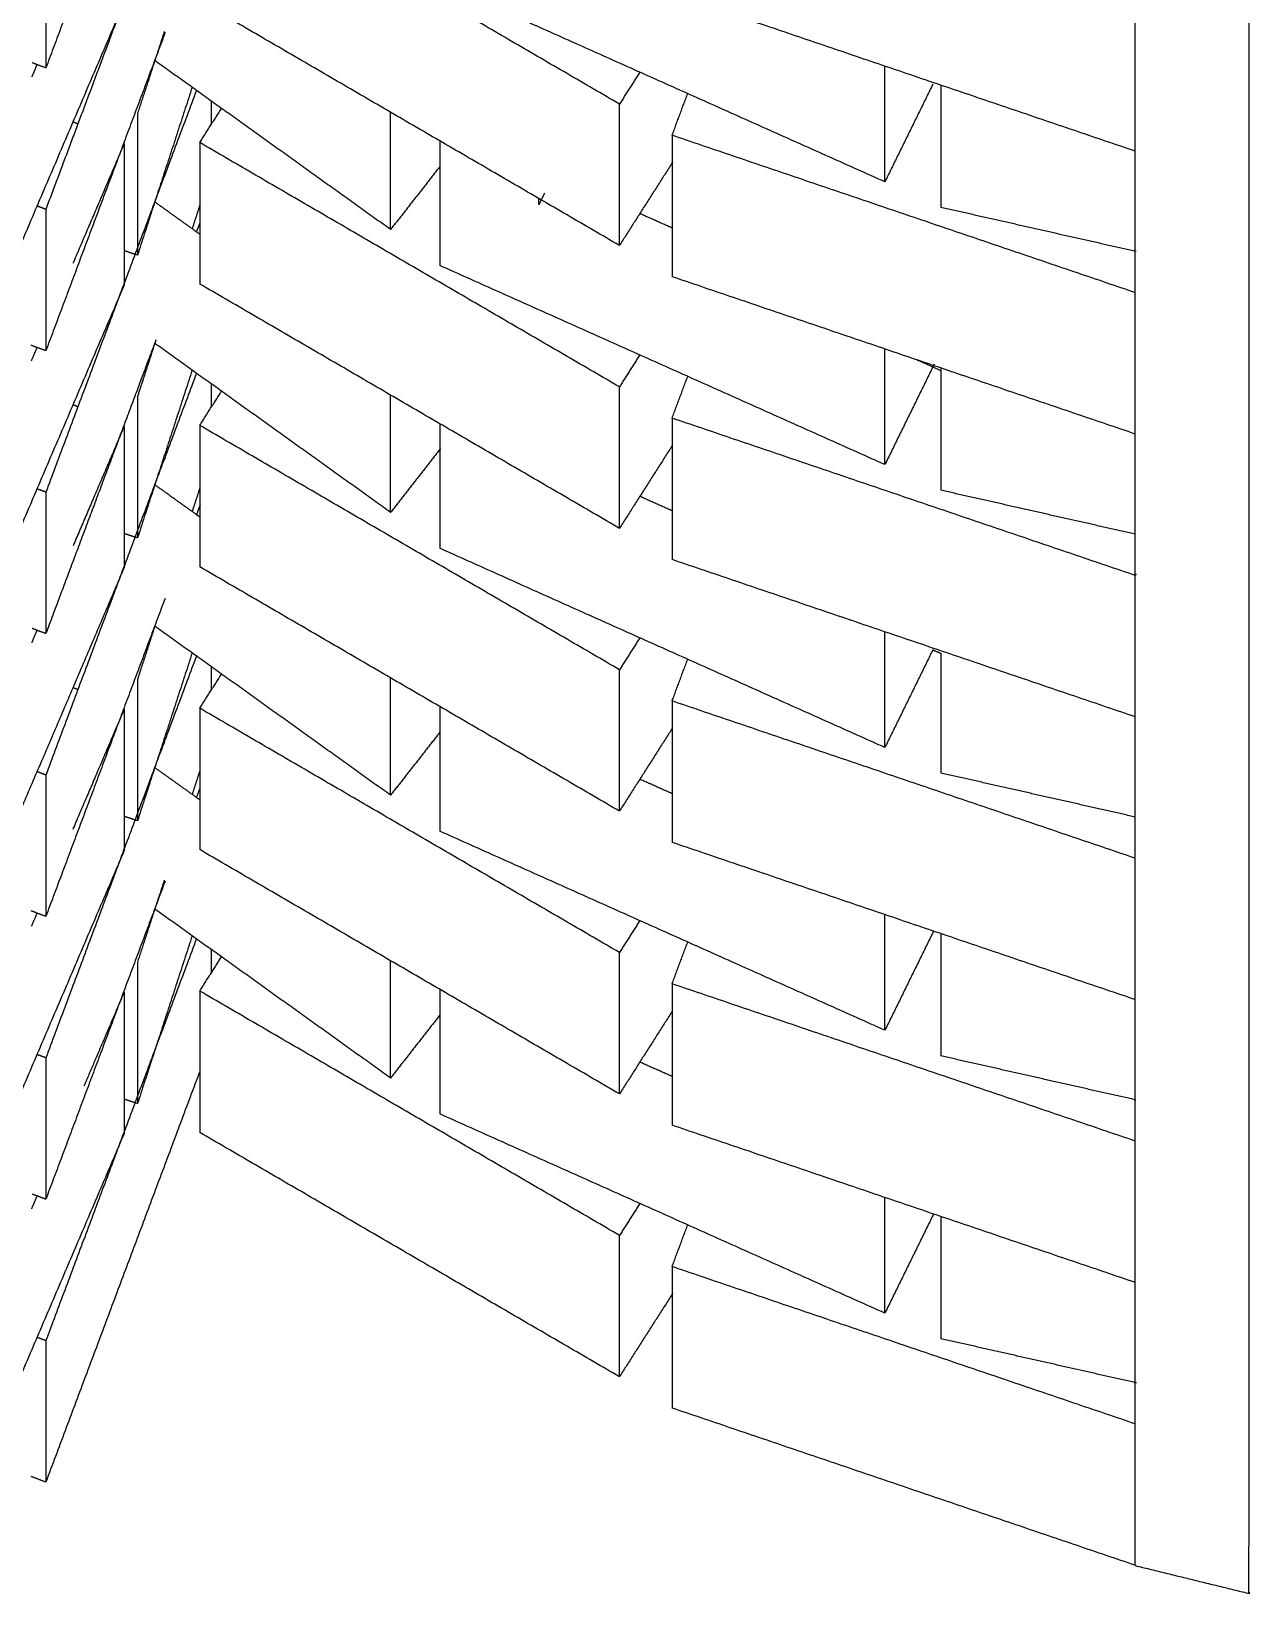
# Model space of a CAD drawing. Header units: centimetres. Extents: x 0 to 19.8, y 0 to 41.5.
# Drawn here: x 17.035 to 17.552, y 12.253 to 12.916 of the extents above; entities that cross this region are included whole.
import ezdxf

# ---------------------------------------------------------------- set-up
doc = ezdxf.new("R2010")
doc.units = ezdxf.units.CM
doc.layers.add('Make2D$Visible$Curves', color=7, linetype='Continuous', true_color=0x000000)

msp = doc.modelspace()

# ---------------------------------------------------------------- linework, layer by layer
at = {"layer": 'Make2D$Visible$Curves', "color": 18, "lineweight": -3, "true_color": 0x000000}
for points, degree in [([(17.55121, 12.25327), (17.55132, 12.83273), (17.55142, 13.41219), (17.55153, 13.99165)], 3), ([(17.50297, 12.68534), (17.50297, 13.25532), (17.50297, 13.8253)], 2), ([(17.07408, 13.04858), (17.03477, 12.95663), (16.99546, 12.86468)], 2), ([(17.09113, 13.03481), (17.066, 12.96774), (17.04086, 12.90066)], 2), ([(17.28418, 12.88532), (17.19516, 12.93716), (17.10614, 12.98899)], 2), ([(17.04086, 12.96066), (17.04086, 12.93066), (17.04086, 12.90066)], 2), ([(17.07863, 12.94145), (17.05975, 12.89105), (17.04086, 12.84066)], 2), ([(17.39676, 12.85234), (17.30236, 12.89459), (17.20795, 12.93684)], 2), ([(17.07408, 12.92858), (17.03517, 12.83755), (16.99625, 12.74653)], 2), ([(17.28418, 12.82532), (17.19516, 12.87716), (17.10614, 12.92899)], 2), ([(17.50297, 12.86534), (17.40473, 12.89871), (17.3065, 12.93208)], 2), ([(17.09146, 12.91568), (17.06616, 12.84817), (17.04086, 12.78066)], 2), ([(17.09107, 12.91607), (17.0854, 12.89866), (17.07973, 12.88125)], 2), ([(17.0371, 12.90207), (17.03598, 12.89945), (17.03486, 12.89683)], 2), ([(17.04086, 12.90066), (17.03796, 12.90175), (17.03507, 12.90283)], 2), ([(17.18708, 12.83208), (17.13705, 12.86795), (17.08701, 12.90383)], 2), ([(17.39676, 12.85234), (17.39676, 12.87691), (17.39676, 12.90148)], 2), ([(17.29294, 12.89908), (17.28856, 12.8922), (17.28418, 12.88532)], 2), ([(17.10474, 12.89112), (17.0728, 12.80589), (17.04086, 12.72066)], 2), ([(17.10291, 12.89243), (17.09132, 12.85684), (17.07973, 12.82125)], 2), ([(17.3065, 12.87208), (17.3098, 12.88093), (17.31311, 12.88978)], 2), ([(17.41711, 12.89379), (17.40694, 12.87306), (17.39676, 12.85234)], 2), ([(17.42045, 12.89337), (17.42045, 12.86743), (17.42045, 12.84149)], 2), ([(17.07973, 12.88125), (17.07973, 12.85125), (17.07973, 12.82125)], 2), ([(17.10614, 12.86899), (17.11075, 12.87624), (17.11537, 12.88349)], 2), ([(17.11104, 12.8866), (17.11104, 12.88179), (17.11104, 12.87697)], 2), ([(17.18708, 12.83208), (17.18708, 12.85697), (17.18708, 12.88186)], 2), ([(17.28418, 12.82532), (17.28418, 12.85532), (17.28418, 12.88532)], 2), ([(17.05254, 12.87779), (17.0535, 12.87738), (17.05447, 12.87696)], 2), ([(17.07408, 12.86858), (17.06321, 12.84314), (17.05233, 12.8177)], 2), ([(17.07408, 12.86858), (17.07408, 12.83858), (17.07408, 12.80858)], 2), ([(17.28418, 12.76532), (17.19516, 12.81716), (17.10614, 12.86899)], 2), ([(17.10614, 12.86899), (17.10614, 12.83899), (17.10614, 12.80899)], 2), ([(17.20795, 12.87002), (17.20795, 12.84343), (17.20795, 12.81684)], 2), ([(17.50297, 12.80534), (17.40473, 12.83871), (17.3065, 12.87208)], 2), ([(17.3065, 12.87208), (17.3065, 12.84208), (17.3065, 12.81208)], 2), ([(17.20807, 12.8589), (17.19757, 12.84549), (17.18708, 12.83208)], 2), ([(17.30675, 12.86077), (17.29547, 12.84305), (17.28418, 12.82532)], 2), ([(17.04086, 12.84066), (17.039, 12.84136), (17.03714, 12.84205)], 2), ([(17.10614, 12.83012), (17.09658, 12.83697), (17.08701, 12.84383)], 2), ([(17.10631, 12.84285), (17.10461, 12.83764), (17.10291, 12.83243)], 2), ([(17.24982, 12.84538), (17.24982, 12.8441), (17.24982, 12.84282)], 2), ([(17.25002, 12.84255), (17.25123, 12.84502), (17.25245, 12.84749)], 2), ([(17.50341, 12.82273), (17.46193, 12.83211), (17.42045, 12.84149)], 2), ([(17.04086, 12.84066), (17.04086, 12.81066), (17.04086, 12.78066)], 2), ([(17.30669, 12.83265), (17.29975, 12.83576), (17.29281, 12.83886)], 2), ([(17.10604, 12.83461), (17.10539, 12.83286), (17.10474, 12.83112)], 2), ([(17.07973, 12.82125), (17.07691, 12.82217), (17.07408, 12.82309)], 2), ([(17.39676, 12.73234), (17.30236, 12.77459), (17.20795, 12.81684)], 2), ([(17.07408, 12.80858), (17.03477, 12.71663), (16.99546, 12.62468)], 2), ([(17.28418, 12.70532), (17.19516, 12.75716), (17.10614, 12.80899)], 2), ([(17.50297, 12.74534), (17.40473, 12.77871), (17.3065, 12.81208)], 2), ([(17.0371, 12.78207), (17.03589, 12.77924), (17.03468, 12.77641)], 2), ([(17.04086, 12.78066), (17.03778, 12.78181), (17.0347, 12.78297)], 2), ([(17.08755, 12.78527), (17.06421, 12.72296), (17.04086, 12.66066)], 2), ([(17.08755, 12.78527), (17.08364, 12.77326), (17.07973, 12.76125)], 2), ([(17.18708, 12.71208), (17.13706, 12.74795), (17.08704, 12.78381)], 2), ([(17.29281, 12.77887), (17.2885, 12.7721), (17.28418, 12.76532)], 2), ([(17.39676, 12.73234), (17.39676, 12.75687), (17.39676, 12.78141)], 2), ([(17.41051, 12.77674), (17.41548, 12.77452), (17.42045, 12.77229)], 2), ([(17.10474, 12.77112), (17.0728, 12.68589), (17.04086, 12.60066)], 2), ([(17.10292, 12.77245), (17.09133, 12.73685), (17.07973, 12.70125)], 2), ([(17.3065, 12.75208), (17.3098, 12.76093), (17.31311, 12.76978)], 2), ([(17.41766, 12.77492), (17.40721, 12.75363), (17.39676, 12.73234)], 2), ([(17.42045, 12.77337), (17.42045, 12.74743), (17.42045, 12.72149)], 2), ([(17.10614, 12.74899), (17.11075, 12.75624), (17.11537, 12.76349)], 2), ([(17.11104, 12.7666), (17.11104, 12.76164), (17.11104, 12.75669)], 2), ([(17.28418, 12.70532), (17.28418, 12.73532), (17.28418, 12.76532)], 2), ([(17.0524, 12.75785), (17.05351, 12.75737), (17.05463, 12.7569)], 2), ([(17.07973, 12.76125), (17.07973, 12.73125), (17.07973, 12.70125)], 2), ([(17.18708, 12.71208), (17.18708, 12.73697), (17.18708, 12.76186)], 2), ([(17.28418, 12.64532), (17.19516, 12.69716), (17.10614, 12.74899)], 2), ([(17.10614, 12.74899), (17.10614, 12.71899), (17.10614, 12.68899)], 2), ([(17.20795, 12.74971), (17.20795, 12.72328), (17.20795, 12.69684)], 2), ([(17.50297, 12.68534), (17.40473, 12.71871), (17.3065, 12.75208)], 2), ([(17.3065, 12.75208), (17.3065, 12.72208), (17.3065, 12.69208)], 2), ([(17.07408, 12.74858), (17.06326, 12.72325), (17.05243, 12.69793)], 2), ([(17.07408, 12.74858), (17.07408, 12.71858), (17.07408, 12.68858)], 2), ([(17.20828, 12.73918), (17.19768, 12.72563), (17.18708, 12.71208)], 2), ([(17.30656, 12.74046), (17.29537, 12.72289), (17.28418, 12.70532)], 2), ([(17.10614, 12.71012), (17.09658, 12.71697), (17.08701, 12.72383)], 2), ([(17.10616, 12.72238), (17.10459, 12.71756), (17.10301, 12.71273)], 2), ([(17.04086, 12.72066), (17.03898, 12.72137), (17.0371, 12.72207)], 2), ([(17.04086, 12.72066), (17.04086, 12.69066), (17.04086, 12.66066)], 2), ([(17.3065, 12.71274), (17.29971, 12.71577), (17.29292, 12.71881)], 2), ([(17.50308, 12.7028), (17.46177, 12.71215), (17.42045, 12.72149)], 2), ([(17.10632, 12.71535), (17.10553, 12.71323), (17.10474, 12.71112)], 2), ([(17.07973, 12.70125), (17.07698, 12.70215), (17.07422, 12.70305)], 2), ([(17.39676, 12.61234), (17.30236, 12.65459), (17.20795, 12.69684)], 2), ([(17.28418, 12.58532), (17.19516, 12.63716), (17.10614, 12.68899)], 2), ([(17.50297, 12.62534), (17.40473, 12.65871), (17.3065, 12.69208)], 2), ([(17.07408, 12.68858), (17.04235, 12.61435), (17.01061, 12.54012)], 2), ([(17.50323, 12.68604), (17.5031, 12.68569), (17.50297, 12.68534)], 2), ([(17.50297, 12.62534), (17.50297, 12.65534), (17.50297, 12.68534)], 2), ([(17.09141, 12.67556), (17.06614, 12.60811), (17.04086, 12.54066)], 2), ([(17.04086, 12.66066), (17.03795, 12.66175), (17.03504, 12.66284)], 2), ([(17.08702, 12.66362), (17.08338, 12.65244), (17.07973, 12.64125)], 2), ([(17.18708, 12.59208), (17.13707, 12.62793), (17.08707, 12.66379)], 2), ([(17.0371, 12.66207), (17.03597, 12.65944), (17.03485, 12.65681)], 2), ([(17.29281, 12.65886), (17.2885, 12.65209), (17.28418, 12.64532)], 2), ([(17.39676, 12.61234), (17.39676, 12.63687), (17.39676, 12.66141)], 2), ([(17.10485, 12.65143), (17.07286, 12.56604), (17.04086, 12.48066)], 2), ([(17.10291, 12.65243), (17.09132, 12.61684), (17.07973, 12.58125)], 2), ([(17.3065, 12.63208), (17.3098, 12.64093), (17.31311, 12.64978)], 2), ([(17.4171, 12.65378), (17.40693, 12.63306), (17.39676, 12.61234)], 2), ([(17.41711, 12.65379), (17.41878, 12.65304), (17.42045, 12.65229)], 2), ([(17.42045, 12.65229), (17.42045, 12.62689), (17.42045, 12.60149)], 2), ([(17.10614, 12.62899), (17.11075, 12.63624), (17.11537, 12.64349)], 2), ([(17.11104, 12.6466), (17.11104, 12.64164), (17.11104, 12.63669)], 2), ([(17.28418, 12.58532), (17.28418, 12.61532), (17.28418, 12.64532)], 2), ([(17.0524, 12.63785), (17.05343, 12.63741), (17.05447, 12.63696)], 2), ([(17.07973, 12.64125), (17.07973, 12.61125), (17.07973, 12.58125)], 2), ([(17.18708, 12.59208), (17.18708, 12.61697), (17.18708, 12.64186)], 2), ([(17.20795, 12.62997), (17.20795, 12.60341), (17.20795, 12.57684)], 2), ([(17.50297, 12.56534), (17.40473, 12.59871), (17.3065, 12.63208)], 2), ([(17.3065, 12.63208), (17.3065, 12.60208), (17.3065, 12.57208)], 2), ([(17.07408, 12.62858), (17.06318, 12.60307), (17.05227, 12.57756)], 2), ([(17.07408, 12.62858), (17.07408, 12.59858), (17.07408, 12.56858)], 2), ([(17.28418, 12.52532), (17.19516, 12.57716), (17.10614, 12.62899)], 2), ([(17.10614, 12.62899), (17.10614, 12.59899), (17.10614, 12.56899)], 2), ([(17.50297, 12.56568), (17.50297, 12.59543), (17.50297, 12.62517)], 2), ([(17.20803, 12.61885), (17.19755, 12.60547), (17.18708, 12.59208)], 2), ([(17.30652, 12.6204), (17.29535, 12.60286), (17.28418, 12.58532)], 2), ([(17.10614, 12.59012), (17.09662, 12.59694), (17.0871, 12.60376)], 2), ([(17.04086, 12.60066), (17.03899, 12.60136), (17.03711, 12.60207)], 2), ([(17.04086, 12.60066), (17.04086, 12.57066), (17.04086, 12.54066)], 2), ([(17.10622, 12.60258), (17.10457, 12.5975), (17.10291, 12.59243)], 2), ([(17.30666, 12.59266), (17.29973, 12.59576), (17.29281, 12.59886)], 2), ([(17.50298, 12.58282), (17.46171, 12.59216), (17.42045, 12.60149)], 2), ([(17.10617, 12.59494), (17.10545, 12.59303), (17.10474, 12.59112)], 2), ([(17.07973, 12.58125), (17.07691, 12.58217), (17.07408, 12.58309)], 2), ([(17.39676, 12.49234), (17.30236, 12.53459), (17.20795, 12.57684)], 2), ([(17.50297, 12.50534), (17.40473, 12.53871), (17.3065, 12.57208)], 2), ([(17.07408, 12.56858), (17.03477, 12.47663), (16.99546, 12.38468)], 2), ([(17.28418, 12.46532), (17.19516, 12.51716), (17.10614, 12.56899)], 2), ([(17.50297, 12.50534), (17.50297, 12.53534), (17.50297, 12.56534)], 2), ([(17.09146, 12.55568), (17.06616, 12.48817), (17.04086, 12.42066)], 2), ([(17.09105, 12.55599), (17.08539, 12.53862), (17.07973, 12.52125)], 2), ([(17.18708, 12.47208), (17.1372, 12.50785), (17.08732, 12.54361)], 2), ([(17.04086, 12.54066), (17.03777, 12.54182), (17.03468, 12.54298)], 2), ([(17.0371, 12.54207), (17.03591, 12.53928), (17.03472, 12.53649)], 2), ([(17.29283, 12.5389), (17.28851, 12.53211), (17.28418, 12.52532)], 2), ([(17.39676, 12.49234), (17.39676, 12.51693), (17.39676, 12.54152)], 2), ([(17.10475, 12.53115), (17.0728, 12.44591), (17.04086, 12.36066)], 2), ([(17.10291, 12.53243), (17.09132, 12.49684), (17.07973, 12.46125)], 2), ([(17.41741, 12.5344), (17.40709, 12.51337), (17.39676, 12.49234)], 2), ([(17.42045, 12.53337), (17.42045, 12.50743), (17.42045, 12.48149)], 2), ([(17.10614, 12.50899), (17.11078, 12.51628), (17.11542, 12.52357)], 2), ([(17.11104, 12.5266), (17.11104, 12.52164), (17.11104, 12.51669)], 2), ([(17.28418, 12.46532), (17.28418, 12.49532), (17.28418, 12.52532)], 2), ([(17.3065, 12.51208), (17.3098, 12.52093), (17.31311, 12.52978)], 2), ([(17.07973, 12.52125), (17.07973, 12.49125), (17.07973, 12.46125)], 2), ([(17.18708, 12.47208), (17.18708, 12.49697), (17.18708, 12.52186)], 2), ([(17.50297, 12.44534), (17.40473, 12.47871), (17.3065, 12.51208)], 2), ([(17.3065, 12.51208), (17.3065, 12.48208), (17.3065, 12.45208)], 2), ([(17.07408, 12.50858), (17.06555, 12.48861), (17.05702, 12.46865)], 2), ([(17.07408, 12.50858), (17.07408, 12.47858), (17.07408, 12.44858)], 2), ([(17.28418, 12.40532), (17.19516, 12.45716), (17.10614, 12.50899)], 2), ([(17.10614, 12.50899), (17.10614, 12.47899), (17.10614, 12.44899)], 2), ([(17.20795, 12.50971), (17.20795, 12.48328), (17.20795, 12.45684)], 2), ([(17.50297, 12.26522), (17.50297, 12.38527), (17.50297, 12.50532)], 2), ([(17.20795, 12.49876), (17.19752, 12.48542), (17.18708, 12.47208)], 2), ([(17.30661, 12.50054), (17.2954, 12.48293), (17.28418, 12.46532)], 2), ([(17.04086, 12.48066), (17.03898, 12.48137), (17.0371, 12.48207)], 2), ([(17.04086, 12.48066), (17.04086, 12.45066), (17.04086, 12.42066)], 2), ([(17.30654, 12.47272), (17.29967, 12.47579), (17.29281, 12.47886)], 2), ([(17.50328, 12.46276), (17.46187, 12.47212), (17.42045, 12.48149)], 2), ([(17.10614, 12.47486), (17.0735, 12.38776), (17.04086, 12.30066)], 2), ([(17.07973, 12.46125), (17.07696, 12.46216), (17.07419, 12.46306)], 2), ([(17.39676, 12.37234), (17.30236, 12.41459), (17.20795, 12.45684)], 2), ([(17.50297, 12.38534), (17.40473, 12.41871), (17.3065, 12.45208)], 2), ([(17.07408, 12.44858), (17.03486, 12.35683), (16.99564, 12.26509)], 2), ([(17.28418, 12.34532), (17.19516, 12.39716), (17.10614, 12.44899)], 2), ([(17.03712, 12.42212), (17.03593, 12.41934), (17.03474, 12.41655)], 2), ([(17.04086, 12.42066), (17.03806, 12.42171), (17.03525, 12.42276)], 2), ([(17.29281, 12.41886), (17.2885, 12.41209), (17.28418, 12.40532)], 2), ([(17.39676, 12.37234), (17.39676, 12.39691), (17.39676, 12.42148)], 2), ([(17.41737, 12.41433), (17.40707, 12.39333), (17.39676, 12.37234)], 2), ([(17.42045, 12.41337), (17.42045, 12.38743), (17.42045, 12.36149)], 2), ([(17.28418, 12.34532), (17.28418, 12.37532), (17.28418, 12.40532)], 2), ([(17.3065, 12.39208), (17.3098, 12.40093), (17.31311, 12.40978)], 2), ([(17.50297, 12.32534), (17.40473, 12.35871), (17.3065, 12.39208)], 2), ([(17.3065, 12.39208), (17.3065, 12.36208), (17.3065, 12.33208)], 2), ([(17.30675, 12.38077), (17.29547, 12.36305), (17.28418, 12.34532)], 2), ([(17.04086, 12.36066), (17.0391, 12.36132), (17.03733, 12.36198)], 2), ([(17.04086, 12.36066), (17.04086, 12.33066), (17.04086, 12.30066)], 2), ([(17.50358, 12.34269), (17.46202, 12.35209), (17.42045, 12.36149)], 2), ([(17.50297, 12.26534), (17.40473, 12.29871), (17.3065, 12.33208)], 2), ([(17.04086, 12.30066), (17.03776, 12.30182), (17.03467, 12.30298)], 2), ([(17.50297, 12.26522), (17.52725, 12.25927), (17.55153, 12.25332)], 2), ([(17.55142, 12.25398), (17.55135, 12.25375), (17.55128, 12.25351), (17.55121, 12.25327)], 3)]:
    msp.add_open_spline(points, degree=degree, dxfattribs=at)

doc.saveas('drawing.dxf')
